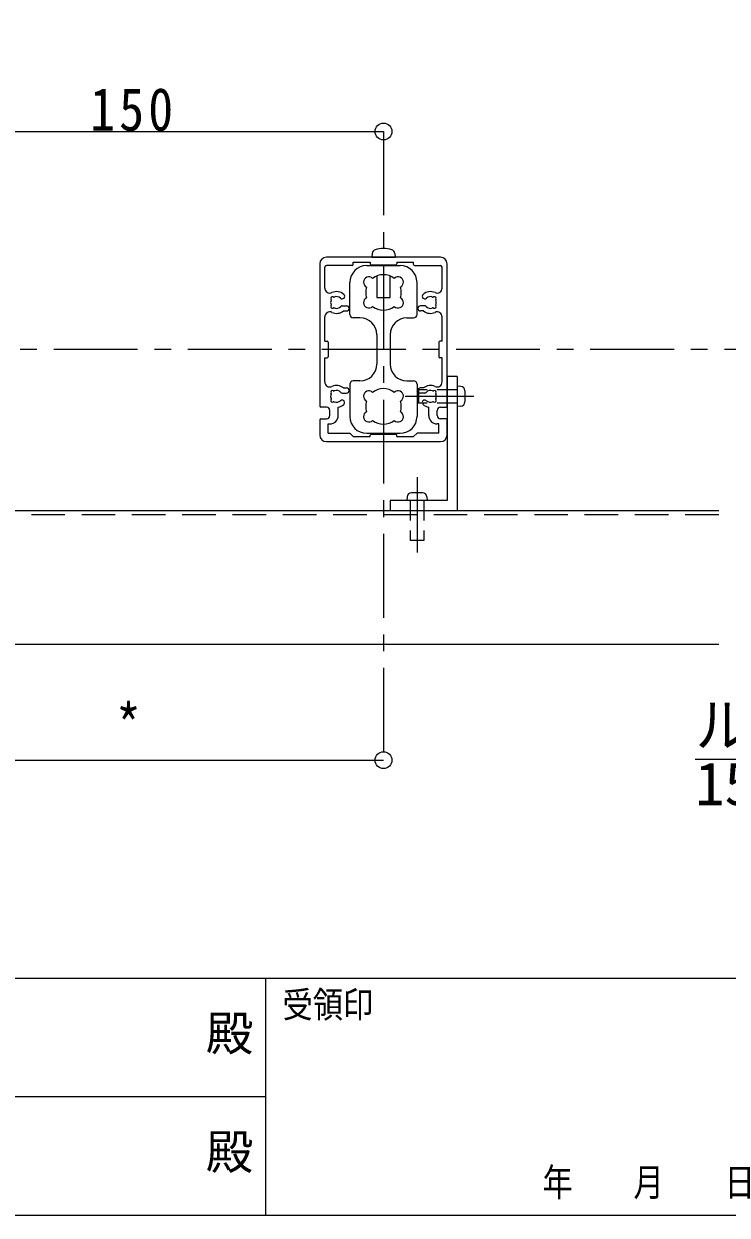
# Model space of a CAD drawing. Units: millimetres at full size, sheet at 1:5; details may follow other scales. Extents: x -1050 to 1050, y -742 to 742.
# Drawn here: x -109.2 to 100.5, y -707.5 to -352.2 of the extents above; entities that cross this region are included whole.
import ezdxf
from ezdxf.enums import TextEntityAlignment as Align

# ---------------------------------------------------------------- set-up
doc = ezdxf.new("R2010")
doc.units = ezdxf.units.MM
doc.header["$LTSCALE"] = 5
for name, pattern in [('CHAIN1', [8, 5, -1, 1, -1]), ('DASHED1', [1.8, 1.2, -0.6]), ('DASHED2', [3, 2, -1])]:
    doc.linetypes.add(name, pattern=pattern)
doc.layers.add('0-0_通り芯', color=7, linetype='CHAIN1')
doc.layers.add('1-5_図枠1_1', color=7, linetype='Continuous')
for name, color, linetype, lineweight in [('0-3_寸法', 54, 'Continuous', 20), ('0-4_手摺部材', 92, 'Continuous', 20), ('0-5_手すり子', 12, 'Continuous', 20), ('0-9_文字', 3, 'Continuous', 20), ('0-A_支柱', 6, 'Continuous', 20), ('0-B_足元', 4, 'Continuous', 20)]:
    doc.layers.add(name, color=color, linetype=linetype, lineweight=lineweight)
doc.styles.add('ＭＳ ゴシック', font='')
doc.styles.add('ＭＳ 明朝', font='')
doc.styles.get('ＭＳ ゴシック').set_extended_font_data('MS Gothic')
doc.styles.get('ＭＳ 明朝').set_extended_font_data('MS Mincho')

# ---------------------------------------------------------------- blocks, each defined once
blk = doc.blocks.new('dimension_origin')
at = {"color": 0, "linetype": 'Continuous', "lineweight": -2}
blk.add_circle((0, 0), 1.25, dxfattribs=at)

msp = doc.modelspace()

# ---------------------------------------------------------------- linework, layer by layer
at = {"layer": '0-0_通り芯'}
for p, q in [((-1.98, -384.293), (-1.98, -571.793)), ((404.686, -449.293), (-177.305, -449.293))]:
    msp.add_line(p, q, dxfattribs=at)
at = {"layer": '0-3_寸法'}
for p, q in [((-151.98, -384.293), (-1.98, -384.293)), ((-153.98, -571.793), (-1.98, -571.793))]:
    msp.add_line(p, q, dxfattribs=at)
at = {"layer": '0-4_手摺部材'}
for p, q in [((20.02, -457.326), (17.02, -457.326)), ((20.02, -457.326), (20.02, -497.326)), ((8.02, -461.793), (8.27, -461.543)), ((21.097, -460.325), (20.02, -460.23)), ((22.295, -461.632), (22.295, -464.954)), ((8.02, -464.793), (8.52, -465.293)), ((8.52, -465.293), (8.52, -462.102)), ((9.597, -465.293), (8.52, -465.293)), ((21.097, -466.261), (20.02, -466.355)), ((5.052, -493.249), (4.958, -494.326)), ((9.681, -492.051), (6.359, -492.051)), ((10.988, -493.249), (11.083, -494.326))]:
    msp.add_line(p, q, dxfattribs=at)
at = {"layer": '0-4_手摺部材', "linetype": 'DASHED1'}
for p, q in [((8.27, -461.543), (8.52, -461.293)), ((8.556, -461.293), (8.52, -461.293)), ((8.52, -462.102), (8.52, -461.293)), ((20.02, -461.293), (8.556, -461.293)), ((20.02, -465.293), (9.597, -465.293)), ((6.02, -494.326), (6.02, -506.326))]:
    msp.add_line(p, q, dxfattribs=at)
at = {"layer": '0-4_手摺部材', "linetype": 'CHAIN1'}
for p, q in [((25, -463.293), (4.52, -463.293)), ((8.02, -487.346), (8.02, -509.826))]:
    msp.add_line(p, q, dxfattribs=at)
at = {"layer": '0-4_手摺部材'}
msp.add_lwpolyline([(17.02, -457.326), (17.02, -494.326), (0.02, -494.326), (0.02, -497.326)], dxfattribs=at)
at = {"layer": '0-4_手摺部材', "linetype": 'DASHED1'}
msp.add_lwpolyline([(10.02, -494.326), (10.02, -506.326), (6.02, -506.326)], dxfattribs=at)
at = {"layer": '0-4_手摺部材'}
for centre, start, end in [((20.982, -461.632), 0, 85), ((20.982, -464.954), 275, 360), ((6.359, -493.363), 90, 175), ((9.681, -493.363), 5, 90)]:
    msp.add_arc(centre, 1.312, start, end, dxfattribs=at)
at = {"layer": '0-5_手すり子'}
for p, q in [((-152.48, -497.326), (98.02, -497.326)), ((98.02, -537.326), (-152.48, -537.326))]:
    msp.add_line(p, q, dxfattribs=at)
at = {"layer": '0-5_手すり子', "linetype": 'DASHED2'}
msp.add_line((98.02, -498.626), (-152.48, -498.626), dxfattribs=at)
at = {"layer": '0-9_文字'}
msp.add_lwpolyline([(205.265, -537.326), (171.019, -571.572), (91.019, -571.572)], dxfattribs=at)
at = {"layer": '0-A_支柱'}
for p, q in [((15.02, -421.793), (-18.98, -421.793)), ((-5.382, -420.674), (-5.48, -421.793)), ((-5.48, -421.793), (1.52, -421.793)), ((1.422, -420.674), (1.52, -421.793)), ((-20.98, -423.793), (-20.98, -466.193)), ((-19.48, -430.985), (-19.48, -424.793)), ((-11.28, -424.293), (-18.98, -424.293)), ((-5.98, -423.293), (-5.98, -423.743)), ((-5.68, -424.043), (1.72, -424.043)), ((-3.98, -424.043), (-3.98, -424.293)), ((0.02, -424.293), (0.02, -424.043)), ((2.02, -423.293), (2.02, -423.743)), ((2.02, -423.293), (7.02, -423.293)), ((7.02, -423.993), (7.02, -423.293)), ((7.32, -424.293), (15.02, -424.293)), ((15.52, -430.985), (15.52, -424.793)), ((17.02, -466.193), (17.02, -423.793)), ((-14.303, -436.293), (-12.98, -436.293)), ((10.343, -436.293), (9.02, -436.293)), ((-19.48, -446.793), (-19.48, -439.601)), ((-13.903, -437.793), (-12.98, -437.793)), ((9.943, -437.793), (9.02, -437.793)), ((15.52, -446.793), (15.52, -439.601)), ((-19.48, -446.793), (-18.78, -446.793)), ((-18.48, -447.093), (-18.48, -451.493)), ((14.52, -447.093), (14.52, -451.493)), ((15.52, -446.793), (14.82, -446.793)), ((-19.48, -451.793), (-18.78, -451.793)), ((-19.48, -458.985), (-19.48, -451.793)), ((15.52, -451.793), (14.82, -451.793)), ((15.52, -458.985), (15.52, -451.793)), ((-13.903, -460.793), (-12.98, -460.793)), ((9.943, -460.793), (9.02, -460.793)), ((-14.303, -462.293), (-12.98, -462.293)), ((10.343, -462.293), (9.02, -462.293)), ((-18.98, -466.493), (-20.68, -466.493)), ((-17.98, -468.993), (-17.98, -467.493)), ((-15.48, -468.993), (-15.48, -466.504)), ((11.52, -468.993), (11.52, -466.504)), ((14.02, -468.993), (14.02, -467.493)), ((15.02, -466.493), (16.72, -466.493)), ((-20.98, -470.293), (-20.98, -474.793)), ((-20.68, -469.993), (-18.98, -469.993)), ((-18.48, -471.493), (-17.98, -471.493)), ((-18.48, -474.293), (-18.48, -471.493)), ((14.52, -471.493), (14.02, -471.493)), ((14.52, -474.293), (14.52, -471.493)), ((16.72, -469.993), (15.02, -469.993)), ((17.02, -474.793), (17.02, -470.293)), ((-18.48, -474.293), (-11.98, -474.293)), ((-10.98, -475.293), (-11.98, -474.293)), ((-10.98, -475.293), (-5.98, -475.293)), ((-5.98, -475.293), (-5.98, -474.843)), ((-5.68, -474.543), (1.72, -474.543)), ((2.02, -475.293), (2.02, -474.843)), ((2.02, -475.293), (7.02, -475.293)), ((7.02, -475.293), (8.02, -474.293)), ((14.52, -474.293), (8.02, -474.293)), ((-18.98, -476.793), (15.02, -476.793))]:
    msp.add_line(p, q, dxfattribs=at)
for points in [[(-10.98, -423.993), (-10.98, -423.293), (-5.98, -423.293)], [(-3.98, -427.385), (-3.98, -433.793), (0.02, -433.793), (0.02, -427.385)]]:
    msp.add_lwpolyline(points, dxfattribs=at)
for centre, radius, start, end in [((-1.98, -428.193), 9, 74.11915, 105.88085), ((-18.98, -423.793), 2, 90, 180), ((-4.087, -420.787), 1.3, 105.88085, 175), ((0.127, -420.787), 1.3, 5, 74.11915), ((15.02, -423.793), 2, 0, 90), ((-18.98, -424.793), 0.5, 90, 180), ((-11.28, -423.993), 0.3, 270, 360), ((-5.68, -423.743), 0.3, 180, 270), ((1.72, -423.743), 0.3, 270, 360), ((7.32, -423.993), 0.3, 180, 270), ((15.02, -424.793), 0.5, 0, 90), ((-17.98, -430.985), 1.5, 180, 294.90106), ((-15.98, -435.293), 3.25, 47.4576, 114.90106), ((-14.29, -433.451), 0.75, 227.4576, 47.4576), ((10.33, -433.451), 0.75, 132.5424, 312.5424), ((12.02, -435.293), 3.25, 65.09894, 132.5424), ((14.02, -430.985), 1.5, 245.09894, 360), ((-15.98, -435.293), 1.75, 157.5799, 202.4201), ((-17.217, -434.055), 0.5, 55.28656, 214.71344), ((-17.217, -436.53), 0.5, 145.28656, 304.71344), ((-17.875, -434.511), 0.3, 337.5799, 34.71344), ((-17.875, -436.075), 0.3, 325.28656, 22.4201), ((-16.762, -433.398), 0.3, 235.28656, 292.4201), ((-16.762, -437.188), 0.3, 67.5799, 124.71344), ((-15.98, -435.293), 1.75, 47.4576, 112.4201), ((-15.98, -435.293), 1.75, 247.5799, 318.18969), ((-14.303, -436.793), 0.5, 90, 138.18969), ((-12.98, -437.043), 0.75, 270, 90), ((9.02, -437.043), 0.75, 90, 270), ((10.343, -436.793), 0.5, 41.81031, 90), ((12.02, -435.293), 1.75, 221.81031, 292.4201), ((12.02, -435.293), 1.75, 67.5799, 132.5424), ((12.802, -433.398), 0.3, 247.5799, 304.71344), ((12.802, -437.188), 0.3, 55.28656, 112.4201), ((13.257, -434.055), 0.5, 325.28656, 124.71344), ((13.257, -436.53), 0.5, 235.28656, 34.71344), ((13.915, -434.511), 0.3, 145.28656, 202.4201), ((13.915, -436.075), 0.3, 157.5799, 214.71344), ((12.02, -435.293), 1.75, 337.5799, 22.4201), ((-17.98, -439.601), 1.5, 65.09894, 180), ((-15.98, -435.293), 3.25, 245.09894, 309.71514), ((12.02, -435.293), 3.25, 230.28486, 294.90106), ((14.02, -439.601), 1.5, 0, 114.90106), ((-18.78, -447.093), 0.3, 0, 90), ((14.82, -447.093), 0.3, 90, 180), ((-18.78, -451.493), 0.3, 270, 360), ((14.82, -451.493), 0.3, 180, 270), ((-17.98, -458.985), 1.5, 180, 294.90106), ((-17.217, -462.055), 0.5, 55.28656, 214.71344), ((-15.98, -463.293), 3.25, 50.28486, 114.90106), ((-16.762, -461.398), 0.3, 235.28656, 292.4201), ((-15.98, -463.293), 1.75, 41.81031, 112.4201), ((-12.98, -461.543), 0.75, 270, 90), ((9.02, -461.543), 0.75, 90, 270), ((12.02, -463.293), 3.25, 65.09894, 129.71514), ((12.02, -463.293), 1.75, 67.5799, 138.18969), ((12.802, -461.398), 0.3, 247.5799, 304.71344), ((13.257, -462.055), 0.5, 325.28656, 124.71344), ((14.02, -458.985), 1.5, 245.09894, 360), ((-15.98, -463.293), 1.75, 157.5799, 202.4201), ((-17.217, -464.53), 0.5, 145.28656, 304.71344), ((-17.875, -462.511), 0.3, 337.5799, 34.71344), ((-17.875, -464.075), 0.3, 325.28656, 22.4201), ((-16.762, -465.188), 0.3, 67.5799, 124.71344), ((-15.98, -463.293), 1.75, 247.5799, 312.5424), ((-14.29, -465.135), 0.75, 312.5424, 132.5424), ((-14.303, -461.793), 0.5, 221.81031, 270), ((10.33, -465.135), 0.75, 47.4576, 227.4576), ((10.343, -461.793), 0.5, 270, 318.18969), ((12.02, -463.293), 1.75, 227.4576, 292.4201), ((12.802, -465.188), 0.3, 55.28656, 112.4201), ((13.257, -464.53), 0.5, 235.28656, 34.71344), ((13.915, -462.511), 0.3, 145.28656, 202.4201), ((13.915, -464.075), 0.3, 157.5799, 214.71344), ((12.02, -463.293), 1.75, 337.5799, 22.4201), ((-20.68, -466.193), 0.3, 180, 270), ((-18.98, -467.493), 1, 0, 90), ((-18.98, -468.993), 1, 270, 360), ((-17.98, -468.993), 2.5, 270, 360), ((-15.98, -463.293), 3.25, 278.84988, 312.5424), ((12.02, -463.293), 3.25, 227.4576, 261.15012), ((14.02, -468.993), 2.5, 180, 270), ((15.02, -467.493), 1, 90, 180), ((15.02, -468.993), 1, 180, 270), ((16.72, -466.193), 0.3, 270, 360), ((-20.68, -470.293), 0.3, 90, 180), ((16.72, -470.293), 0.3, 0, 90), ((-18.98, -474.793), 2, 180, 270), ((-5.68, -474.843), 0.3, 90, 180), ((1.72, -474.843), 0.3, 0, 90), ((15.02, -474.793), 2, 270, 360)]:
    msp.add_arc(centre, radius, start, end, dxfattribs=at)
at = {"layer": '0-B_足元'}
for p, q in [((-6.98, -424.293), (3.02, -424.293)), ((-11.98, -438.893), (-11.98, -429.293)), ((8.02, -438.893), (8.02, -429.293)), ((-8.98, -439.893), (-10.98, -439.893)), ((5.02, -439.893), (7.02, -439.893)), ((-3.98, -444.893), (-3.98, -453.693)), ((0.02, -444.893), (0.02, -453.693)), ((-11.98, -459.693), (-11.98, -469.293)), ((-8.98, -458.693), (-10.98, -458.693)), ((5.02, -458.693), (7.02, -458.693)), ((8.02, -459.693), (8.02, -469.293)), ((-6.98, -474.293), (3.02, -474.293))]:
    msp.add_line(p, q, dxfattribs=at)
for centre, radius, start, end in [((-6.98, -429.293), 5, 90, 180), ((3.02, -429.293), 5, 0, 90), ((-6.321, -429.253), 1.6, 46.3184, 243.6816), ((-1.98, -432.293), 5.3, 52.3632, 127.6368), ((2.362, -429.253), 1.6, 296.3184, 133.6816), ((-1.98, -432.293), 5.3, 162.3632, 197.6368), ((-1.98, -432.293), 5.3, 342.3632, 17.6368), ((-6.321, -435.333), 1.6, 116.3184, 313.6816), ((-1.98, -432.293), 5.3, 232.36321, 307.63679), ((2.362, -435.333), 1.6, 226.3184, 63.6816), ((-10.98, -438.893), 1, 180, 270), ((-8.98, -444.893), 5, 0, 90), ((5.02, -444.893), 5, 90, 180), ((7.02, -438.893), 1, 270, 360), ((-8.98, -453.693), 5, 270, 360), ((5.02, -453.693), 5, 180, 270), ((-10.98, -459.693), 1, 90, 180), ((-6.321, -463.253), 1.6, 46.3184, 243.6816), ((-1.98, -466.293), 5.3, 52.36321, 127.63679), ((2.362, -463.253), 1.6, 296.3184, 133.6816), ((7.02, -459.693), 1, 0, 90), ((-1.98, -466.293), 5.3, 162.3632, 197.6368), ((-1.98, -466.293), 5.3, 342.3632, 17.6368), ((-6.321, -469.333), 1.6, 116.3184, 313.6816), ((2.362, -469.333), 1.6, 226.3184, 63.6816), ((-6.98, -469.293), 5, 180, 270), ((-1.98, -466.293), 5.3, 232.3632, 307.6368), ((3.02, -469.293), 5, 270, 360)]:
    msp.add_arc(centre, radius, start, end, dxfattribs=at)
at = {"layer": '1-5_図枠1_1'}
for p, q in [((-990, -636.793), (990, -636.793)), ((-37.121, -636.793), (-37.121, -707.5)), ((-990, -672.146), (-37.121, -672.146))]:
    msp.add_line(p, q, dxfattribs=at)
msp.add_lwpolyline([(-990, 682.5), (-990, -707.5), (990, -707.5)], dxfattribs=at)

# ---------------------------------------------------------------- block references
at = {"layer": '0-3_寸法', "xscale": 2, "yscale": 2}
for p in [(-1.98, -384.293), (-1.98, -571.793)]:
    msp.add_blockref('dimension_origin', p, dxfattribs=at)

# ---------------------------------------------------------------- texts
at = {"layer": '0-3_寸法', "style": 'ＭＳ ゴシック', "width": 0.85}
msp.add_text('*', height=12.83, dxfattribs=at).set_placement((-81.73, -571.793), align=Align.BOTTOM_LEFT)
at = {"layer": '0-3_寸法', "insert": (-89.48, -384.293), "char_height": 12.83, "attachment_point": 7, "style": 'ＭＳ ゴシック'}
msp.add_mtext('\\T1.17;\\W0.85;150', dxfattribs=at)
at = {"layer": '0-9_文字', "style": 'ＭＳ ゴシック', "width": 0.95}
msp.add_text('ルーバー材', height=12.83, dxfattribs=at).set_placement((91.019, -571.572), align=Align.BOTTOM_LEFT)
at = {"layer": '0-9_文字', "style": 'ＭＳ ゴシック'}
msp.add_text('15×40', height=12.83, dxfattribs=at).set_placement((91.019, -589.072), align=Align.BOTTOM_LEFT)
at = {"layer": '1-5_図枠1_1', "style": 'ＭＳ 明朝'}
for s, height, width, p in [('受領印', 7.776, 0.85, (-32.071, -650.934)), ('年\u3000\u3000月\u3000\u3000日', 8.294, 0.8, (45.454, -704.318))]:
    msp.add_text(s, height=height, dxfattribs=dict(at, width=width)).set_placement(p, align=Align.BOTTOM_LEFT)
for p in [(-54.956, -661.527), (-54.956, -696.88)]:
    msp.add_text('殿', height=10.37, dxfattribs=at).set_placement(p, align=Align.BOTTOM_LEFT)

doc.saveas('drawing.dxf')
